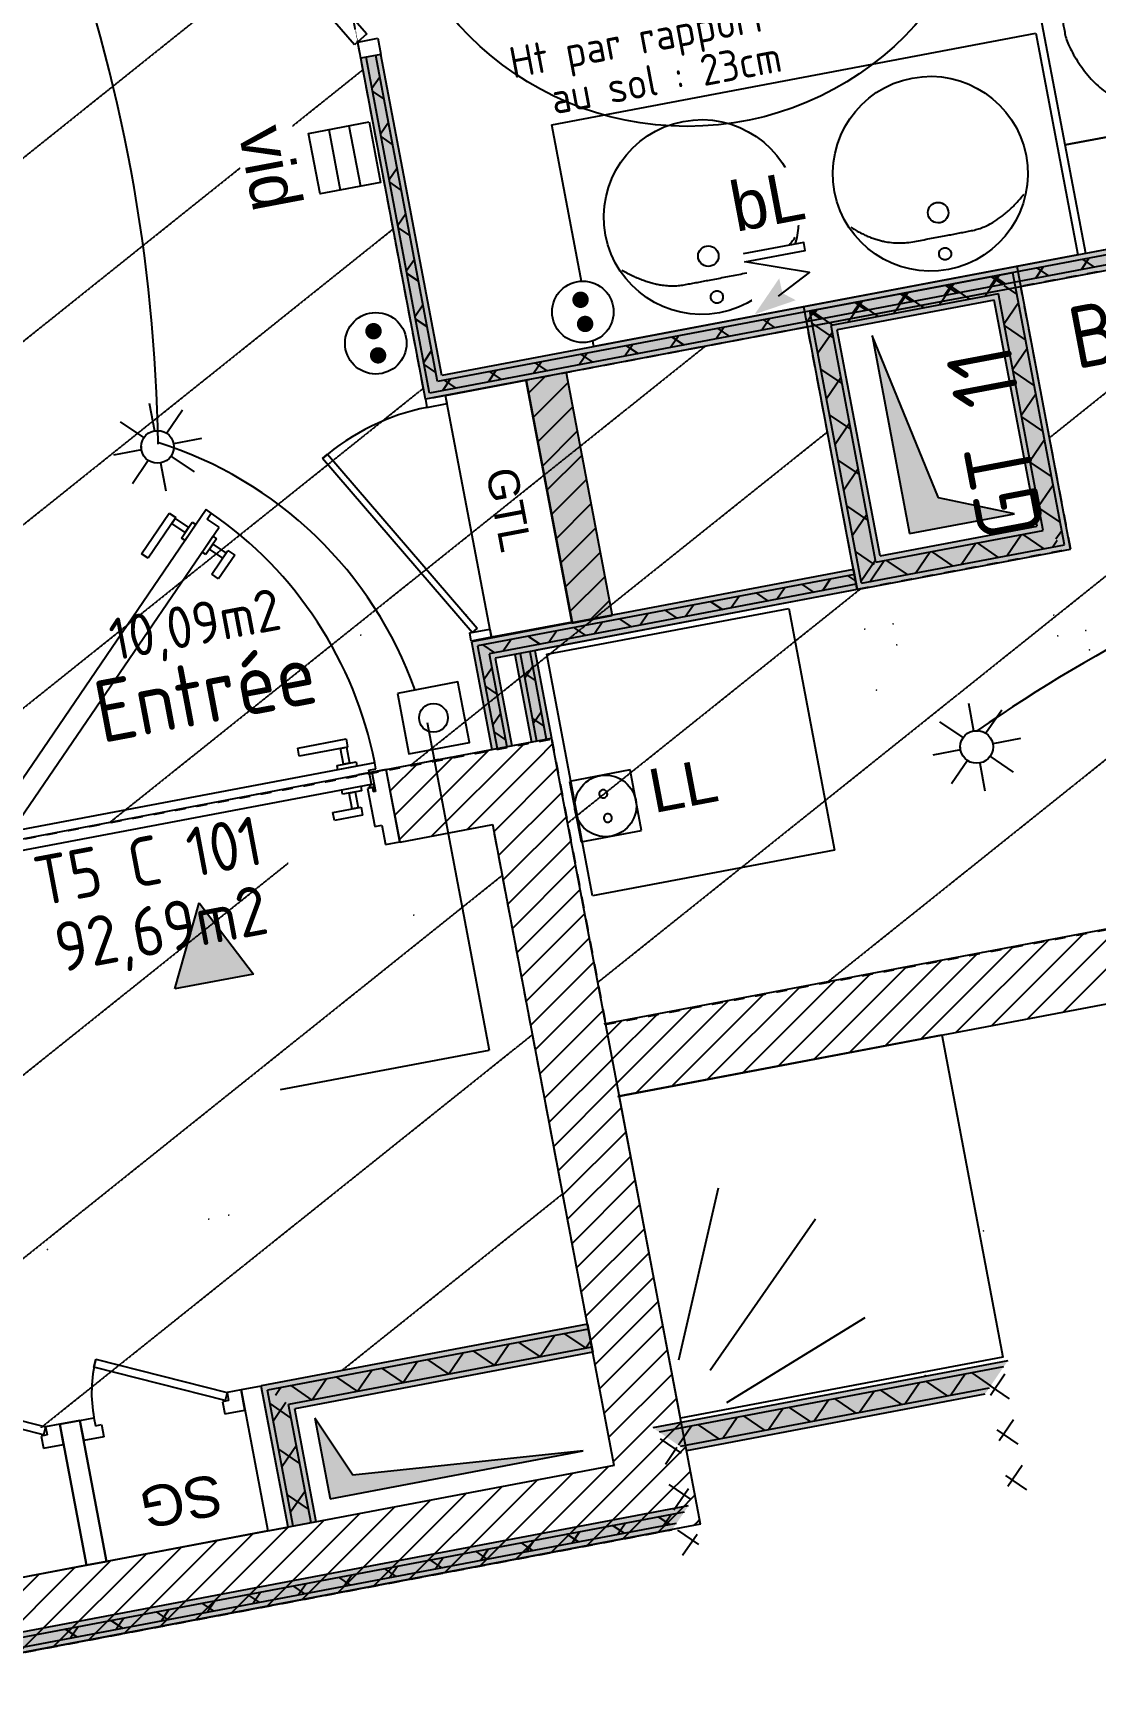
# Model space of a CAD drawing. Header units: centimetres. Extents: x 209280 to 319866, y -365283 to -277503.
# Drawn here: x 306407 to 308997, y -305272 to -301242 of the extents above; entities that cross this region are included whole.
import ezdxf

# ---------------------------------------------------------------- set-up
doc = ezdxf.new("R2010")
doc.units = ezdxf.units.CM
doc.linetypes.add('Style de ligne -1', pattern=[0.41664, 0.20828, -0.20836])
doc.layers.get('0').update_dxf_attribs({"color": 252})
for name, color, linetype, lineweight in [('0-PROJET-CLOISONS', 7, 'Continuous', 5), ('0-PROJET-DESSINS CRÉES', 7, 'Continuous', 9), ('0-PROJET-FAUX PLAFOND', 251, 'Style de ligne -1', 5), ('0-PROJET-Gaines', 7, 'Continuous', 13), ('0-PROJET-MENUISERIES INT', 7, 'Continuous', 5), ('0-PROJET-MUR BETON', 7, 'Continuous', 35), ('0-PROJET-NOMENCLATURE COMMERCIALE', 7, 'Continuous', 5), ('0-PROJET-SANITAIRES', 7, 'Continuous', 5), ('0-PROJET-TEXTE', 7, 'Continuous', 5), ('0-PROJET-TEXTE GAINES', 7, 'Continuous', 5), ('0-PROJET-TRAIT DE COUPE', 7, 'Continuous', 5), ('prlm-ELEC-CFA', 1, 'Continuous', 25), ('prlm-ELEC-CFO', 1, 'Continuous', 25)]:
    doc.layers.add(name, color=color, linetype=linetype, lineweight=lineweight)
doc.styles.add('Geneva', font='arial.ttf')
doc.styles.add('Helvetica', font='arial.ttf')
doc.styles.add('prlm-elec-cfa', font='comic.ttf', dxfattribs={"height": 12})
doc.styles.add('prlm-elec-cfo', font='comic.ttf', dxfattribs={"height": 12})
doc.styles.get("Standard").update_dxf_attribs({"font": 'isocp.shx', "height": 100})

# ---------------------------------------------------------------- blocks, each defined once
blk = doc.blocks.new('xi.BP')
at = {"layer": 'prlm-ELEC-CFO', "color": 0, "flags": 128}
blk.add_lwpolyline([(-7.5, -7.5), (7.5, -7.5), (7.5, 7.5), (-7.5, 7.5)], close=True, dxfattribs=at)
at = {"layer": 'prlm-ELEC-CFO', "color": 0}
blk.add_circle((0, 0), 3.5, dxfattribs=at)
blk = doc.blocks.new('xi.SPOT')
at = {"color": 0, "lineweight": 5}
blk.add_wipeout([(-4, 0), (-2.83, -2.83), (0, -4), (2.83, -2.83), (4, 0), (2.83, 2.83), (0, 4), (-2.83, 2.83)], dxfattribs=at).dxf.layer = 'prlm-ELEC-CFO'
at = {"layer": 'prlm-ELEC-CFO', "color": 0, "linetype": 'ByBlock', "lineweight": -2, "flags": 128}
for points in [[(0, 10.88), (0, 4)], [(-7.69, 7.69), (-2.83, 2.83)], [(7.69, 7.69), (2.83, 2.83)], [(-10.88, 0), (-4, 0)], [(4, 0), (10.88, 0)], [(-2.83, -2.83), (-7.69, -7.69)], [(0, -4), (0, -10.88)], [(2.83, -2.83), (7.69, -7.69)]]:
    blk.add_lwpolyline(points, dxfattribs=at)
at = {"layer": 'prlm-ELEC-CFO', "color": 0, "linetype": 'ByBlock', "lineweight": -2}
blk.add_circle((0, 0), 4, dxfattribs=at)
blk = doc.blocks.new('xi.BL')
at = {"color": 0, "lineweight": 5}
blk.add_wipeout([(-7.5, -7.5), (7.5, -7.5), (7.5, 7.5), (-7.5, 7.5)], dxfattribs=at).dxf.layer = 'prlm-ELEC-CFO'
at = {"layer": 'prlm-ELEC-CFO', "lineweight": 5}
blk.add_hatch(color=0, dxfattribs=at).paths.add_polyline_path([(-3, 6), (-0.1, 3.7), (0, 0), (7.5, 7.5)])
at = {"layer": 'prlm-ELEC-CFO', "color": 0}
blk.add_lwpolyline([(0.95, 4.23), (-7.5, 0), (7.5, -5.5), (-7.5, -5.5), (-7.5, -7.5), (7.5, -7.5)], dxfattribs=at)
blk = doc.blocks.new('xi.PCHD')
at = {"color": 0, "lineweight": 5}
blk.add_wipeout([(-7.5, -7.5), (7.5, -7.5), (7.5, 7.5), (-7.5, 7.5)], dxfattribs=at).dxf.layer = 'prlm-ELEC-CFO'
at = {"layer": 'prlm-ELEC-CFO', "color": 0, "linetype": 'ByBlock', "lineweight": 5, "const_width": 2}
for points in [[(-4, 0, 1), (-2, 0, 1)], [(2, 0, 1), (4, 0, 1)]]:
    blk.add_lwpolyline(points, format="xyb", close=True, dxfattribs=at)
at = {"layer": 'prlm-ELEC-CFO', "color": 0, "linetype": 'ByBlock', "lineweight": -2}
blk.add_circle((0, 0), 7.5, dxfattribs=at)
blk = doc.blocks.new('xi.PC')
at = {"color": 0, "lineweight": 5}
blk.add_wipeout([(-7.5, -7.5), (7.5, -7.5), (7.5, 7.5), (-7.5, 7.5)], dxfattribs=at).dxf.layer = 'prlm-ELEC-CFO'
at = {"layer": 'prlm-ELEC-CFO', "color": 0, "linetype": 'ByBlock', "lineweight": 5, "const_width": 2}
for points in [[(-4, 0, 1), (-2, 0, 1)], [(2, 0, 1), (4, 0, 1)]]:
    blk.add_lwpolyline(points, format="xyb", close=True, dxfattribs=at)
at = {"layer": 'prlm-ELEC-CFO', "color": 0, "linetype": 'ByBlock', "lineweight": -2}
blk.add_circle((0, 0), 7.5, dxfattribs=at)
blk = doc.blocks.new('xi.VID')
at = {"layer": 'prlm-ELEC-CFA', "color": 0, "linetype": 'ByBlock', "lineweight": -2, "flags": 128}
blk.add_lwpolyline([(-7.5, 7.5), (7.5, 7.5), (7.5, -7.5), (-7.5, -7.5)], close=True, dxfattribs=at)
at = {"layer": 'prlm-ELEC-CFA', "color": 0}
for points in [[(-7.5, 2.5), (7.5, 2.5)], [(-7.5, -2.5), (7.5, -2.5)]]:
    blk.add_lwpolyline(points, dxfattribs=at)

msp = doc.modelspace()

# ---------------------------------------------------------------- hatches: boundary and pattern name
at = {"layer": '0-PROJET-DESSINS CRÉES', "lineweight": 25}
for points in [[(308451.748, -301979.204), (308543.216, -302462.195), (308798.675, -302413.815), (308613.31, -302375.504)], [(306811.949, -303362.664), (306943.876, -303536.146), (306752.252, -303572.276)]]:
    msp.add_hatch(color=256, dxfattribs=at).paths.add_polyline_path(points)
at = {"layer": '0-PROJET-Gaines', "lineweight": 25}
msp.add_hatch(color=256, dxfattribs=at).paths.add_polyline_path([(307093.602, -304618.719), (307130.883, -304815.58), (307747.317, -304698.841), (307185.949, -304758.221)])

# ---------------------------------------------------------------- linework, layer by layer
at = {"lineweight": 25}
for p, q in [((307278.869, -301697.517), (307278.918, -301697.508)), ((307329.345, -301687.958), (307329.296, -301687.968)), ((307287.41, -301742.617), (307287.361, -301742.626)), ((307356.465, -301831.164), (307356.514, -301831.155)), ((308418.851, -301884.205), (308418.842, -301884.156)), ((308507.359, -301867.444), (308507.368, -301867.493)), ((308520.382, -301936.209), (308520.372, -301936.16)), ((308529.98, -301934.391), (308529.989, -301934.44)), ((308634.459, -302486.083), (308634.449, -302486.034)), ((308644.057, -302484.266), (308644.066, -302484.315)), ((308549.377, -302573.438), (308549.386, -302573.488)), ((308657.081, -302553.042), (308657.072, -302552.992)), ((307463.077, -302661.264), (307463.126, -302661.255)), ((308894.569, -302660.862), (308894.618, -302660.853)), ((308433.974, -302695.539), (308434.023, -302695.53)), ((308502.754, -302682.513), (308502.705, -302682.523)), ((308972.571, -302698.64), (308972.521, -302698.649)), ((307205.694, -302710.007), (307205.645, -302710.016)), ((308512.361, -302733.244), (308512.312, -302733.253)), ((308904.176, -302711.593), (308904.225, -302711.583)), ((308981.542, -302746.016), (308981.592, -302746.006)), ((308462.161, -302844.376), (308462.111, -302844.385)), ((307676.603, -302993.143), (307676.652, -302993.134)), ((306952.668, -303097.276), (306952.659, -303097.227)), ((307560.974, -303349.953), (307560.925, -303349.963)), ((307334.991, -303392.75), (307335.04, -303392.741)), ((308721.583, -303482.759), (308721.574, -303482.71)), ((308430.476, -303721.088), (308430.485, -303721.137)), ((307701.648, -304092.771), (307701.599, -304092.781)), ((306835.171, -304133.585), (306835.122, -304133.595)), ((306835.171, -304133.585), (306835.22, -304133.576)), ((306884.297, -304124.282), (306884.248, -304124.291)), ((308723.373, -304162.536), (308723.324, -304162.545)), ((308723.373, -304162.536), (308723.422, -304162.527)), ((306442.156, -304208.014), (306442.107, -304208.023)), ((306442.156, -304208.014), (306442.205, -304208.005)), ((307926.634, -304313.421), (307926.683, -304313.412)), ((308580.842, -304515.085), (308580.832, -304515.036)), ((308580.842, -304515.085), (308580.851, -304515.135)), ((307368.212, -304990.205), (307368.222, -304990.254))]:
    msp.add_line(p, q, dxfattribs=at)
for centre in [(307278.869, -301697.517), (307329.345, -301687.958), (307287.41, -301742.617), (307356.465, -301831.164), (308418.851, -301884.205), (308507.359, -301867.444), (308520.382, -301936.209), (308529.98, -301934.391), (308634.459, -302486.083), (308644.057, -302484.266), (308549.377, -302573.438), (308657.081, -302553.042), (307463.077, -302661.264), (308894.569, -302660.862), (308433.974, -302695.539), (308502.754, -302682.513), (308972.571, -302698.64), (307205.694, -302710.007), (308512.361, -302733.244), (308904.176, -302711.593), (308981.542, -302746.016), (308462.161, -302844.376), (307676.603, -302993.143), (306952.668, -303097.276), (307560.974, -303349.953), (307334.991, -303392.75), (308721.583, -303482.759), (308430.476, -303721.088), (307701.648, -304092.771), (306835.171, -304133.585), (306835.171, -304133.585), (306884.297, -304124.282), (308723.373, -304162.536), (308723.373, -304162.536), (306442.156, -304208.014), (306442.156, -304208.014), (307926.634, -304313.421), (308580.842, -304515.085), (308580.842, -304515.085), (307368.212, -304990.205)]:
    msp.add_circle(centre, 0.025, dxfattribs=at)
at = {"layer": '0-PROJET-CLOISONS', "lineweight": 25}
for p, q in [((305942.211, -305222.601), (308004.495, -304832.049)), ((305942.211, -305222.601), (308004.495, -304832.049)), ((305944.63, -305235.374), (307994.141, -304847.241)), ((305944.63, -305235.374), (307994.141, -304847.241)), ((305949.096, -305258.955), (307975.026, -304875.287)), ((305949.096, -305258.955), (307975.026, -304875.287)), ((307847.375, -304899.462), (307819.328, -304880.346)), ((307831.528, -304902.463), (307850.643, -304874.416)), ((307958.536, -304878.41), (307930.49, -304859.295)), ((307942.689, -304881.411), (307961.804, -304853.364)), ((305951.514, -305271.728), (307964.672, -304890.479)), ((307625.052, -304941.565), (307597.006, -304922.45)), ((307609.205, -304944.566), (307628.321, -304916.519)), ((307736.214, -304920.513), (307708.167, -304901.398)), ((307720.367, -304923.514), (307739.482, -304895.468)), ((307402.73, -304983.668), (307374.683, -304964.553)), ((307386.883, -304986.669), (307405.998, -304958.622)), ((307513.891, -304962.616), (307485.845, -304943.501)), ((307498.044, -304965.617), (307517.159, -304937.571)), ((307164.56, -305028.772), (307183.675, -305000.725)), ((307291.569, -305004.719), (307263.522, -304985.604)), ((307275.722, -305007.72), (307294.837, -304979.674)), ((306942.238, -305070.875), (306961.353, -305042.829)), ((307069.246, -305046.823), (307041.199, -305027.707)), ((307053.399, -305049.824), (307072.514, -305021.777)), ((307180.407, -305025.771), (307152.361, -305006.656)), ((306719.915, -305112.978), (306739.03, -305084.932)), ((306846.923, -305088.926), (306818.877, -305069.811)), ((306831.076, -305091.927), (306850.192, -305063.88)), ((306958.085, -305067.874), (306930.038, -305048.759)), ((306497.593, -305155.081), (306516.708, -305127.035)), ((306624.601, -305131.029), (306596.554, -305111.914)), ((306608.754, -305134.03), (306627.869, -305105.983)), ((306735.762, -305109.977), (306707.716, -305090.862)), ((306513.44, -305152.08), (306485.393, -305132.965))]:
    msp.add_line(p, q, dxfattribs=at)
msp.add_solid([(305951.514, -305271.728), (305942.211, -305222.601), (307964.672, -304890.479), (308004.495, -304832.049)], dxfattribs=at)
at = {"layer": '0-PROJET-DESSINS CRÉES', "lineweight": 25}
for p, q in [((307254.734, -301293.979), (307205.607, -301303.283)), ((307392.586, -302091.762), (307241.961, -301296.398)), ((307392.586, -302091.762), (307241.961, -301296.398)), ((307402.94, -302076.57), (307254.734, -301293.979)), ((307363.116, -302135), (307205.607, -301303.283)), ((307363.116, -302135), (307205.607, -301303.283)), ((307373.47, -302119.809), (307218.38, -301300.864)), ((307373.47, -302119.809), (307218.38, -301300.864)), ((307251.976, -301349.285), (307232.861, -301377.332)), ((308922.326, -301514.759), (309659.228, -301375.206)), ((307262.054, -301402.502), (307234.008, -301383.386)), ((307273.028, -301460.446), (307253.913, -301488.493)), ((307283.106, -301513.663), (307255.059, -301494.548)), ((308972.436, -301779.361), (308922.326, -301514.759)), ((307294.079, -301571.608), (307274.964, -301599.654)), ((307304.157, -301624.824), (307276.111, -301605.709)), ((309724.361, -301650.2), (307392.586, -302091.762)), ((309724.361, -301650.2), (307392.586, -302091.762)), ((309709.17, -301639.846), (307402.94, -302076.57)), ((309709.338, -301639.808), (308972.436, -301779.361)), ((307315.131, -301682.769), (307296.016, -301710.816)), ((309767.6, -301679.67), (307363.116, -302135)), ((309752.408, -301669.316), (307373.47, -302119.809)), ((309752.408, -301669.316), (307373.47, -302119.809)), ((309767.6, -301679.67), (308684.209, -301884.829)), ((307325.209, -301735.985), (307297.162, -301716.87)), ((307336.183, -301793.93), (307317.067, -301821.977)), ((308804.889, -301811.085), (308285.151, -301909.512)), ((308935.409, -302500.334), (308804.889, -301811.085)), ((308868.798, -301812.216), (308849.682, -301840.263)), ((308853.959, -301815.026), (308882.005, -301834.142)), ((308979.959, -301791.166), (308960.844, -301819.212)), ((308965.12, -301793.976), (308993.167, -301813.091)), ((307346.261, -301847.147), (307318.214, -301828.031)), ((308794.535, -301826.277), (308300.342, -301919.866)), ((308794.535, -301826.277), (308300.342, -301919.866)), ((308651.001, -301853.459), (308615.956, -301904.878)), ((308646.475, -301854.317), (308627.359, -301882.363)), ((308631.636, -301857.127), (308659.682, -301876.242)), ((308637.669, -301855.984), (308689.087, -301891.028)), ((308762.162, -301832.408), (308727.118, -301883.826)), ((308757.636, -301833.266), (308738.521, -301861.313)), ((308742.797, -301836.077), (308770.844, -301855.192)), ((308748.83, -301834.932), (308776.01, -301853.457)), ((308804.501, -301878.906), (308773.204, -301857.574)), ((308920.217, -302489.98), (308794.535, -301826.277)), ((308920.217, -302489.98), (308794.535, -301826.277)), ((308635.082, -301894.132), (307363.116, -302135)), ((308759.49, -301877.696), (308351.758, -301954.911)), ((308759.49, -301877.696), (308351.758, -301954.911)), ((308749.136, -301892.888), (308366.949, -301965.266)), ((308749.136, -301892.888), (308366.949, -301965.266)), ((308428.678, -301895.562), (308393.634, -301946.981)), ((308424.152, -301896.417), (308405.036, -301924.464)), ((308409.313, -301899.228), (308437.359, -301918.343)), ((308415.346, -301898.087), (308466.765, -301933.132)), ((308539.839, -301874.511), (308504.795, -301925.929)), ((308535.313, -301875.367), (308516.198, -301903.414)), ((308520.474, -301878.177), (308548.521, -301897.293)), ((308526.507, -301877.036), (308577.926, -301912.08)), ((308853.608, -302444.581), (308749.136, -301892.888)), ((308853.608, -302444.581), (308749.136, -301892.888)), ((308868.799, -302454.935), (308759.49, -301877.696)), ((308868.799, -302454.935), (308759.49, -301877.696)), ((308808.472, -301899.875), (308773.427, -301951.294)), ((307357.234, -301905.092), (307338.119, -301933.138)), ((307367.312, -301958.308), (307339.266, -301939.193)), ((308201.829, -301938.518), (308182.713, -301966.565)), ((308186.99, -301941.328), (308215.036, -301960.444)), ((308415.636, -302598.768), (308285.151, -301909.512)), ((308415.636, -302598.768), (308285.151, -301909.512)), ((308312.99, -301917.468), (308293.875, -301945.514)), ((308298.151, -301920.278), (308326.197, -301939.393)), ((308425.991, -302583.576), (308300.342, -301919.866)), ((308425.991, -302583.576), (308300.342, -301919.866)), ((308304.185, -301919.139), (308355.604, -301954.183)), ((308317.517, -301916.614), (308310.556, -301926.828)), ((307979.506, -301980.619), (307960.39, -302008.665)), ((307964.667, -301983.429), (307992.713, -302002.544)), ((308090.667, -301959.569), (308071.552, -301987.615)), ((308075.828, -301962.379), (308103.874, -301981.494)), ((308357.489, -301985.183), (308306.072, -301950.135)), ((308354.835, -301971.165), (308319.787, -302022.581)), ((308461.038, -302532.157), (308351.758, -301954.911)), ((308461.038, -302532.157), (308351.758, -301954.911)), ((308471.393, -302516.965), (308366.949, -301965.266)), ((308451.748, -301979.204), (308543.216, -302462.195)), ((308613.31, -302375.504), (308451.748, -301979.204)), ((308825.551, -301990.067), (308774.133, -301955.022)), ((307378.286, -302016.253), (307359.171, -302044.299)), ((307757.183, -302022.72), (307738.067, -302050.766)), ((307868.344, -302001.669), (307849.229, -302029.716)), ((307853.505, -302004.479), (307881.551, -302023.595)), ((308829.522, -302011.037), (308794.477, -302062.455)), ((307388.364, -302069.469), (307360.317, -302050.354)), ((307646.021, -302043.77), (307626.906, -302071.816)), ((307631.182, -302046.58), (307659.228, -302065.695)), ((307742.344, -302025.53), (307770.39, -302044.645)), ((308378.533, -302096.345), (308327.117, -302061.298)), ((307423.698, -302085.871), (307404.583, -302113.917)), ((307408.859, -302088.681), (307436.905, -302107.796)), ((307534.859, -302064.82), (307515.744, -302092.867)), ((307520.02, -302067.63), (307548.067, -302086.746)), ((307607.579, -302088.707), (307719.714, -302680.826)), ((307607.579, -302088.707), (307719.714, -302680.826)), ((307613.723, -302121.147), (307655.177, -302079.692)), ((307624.913, -302180.235), (307710.485, -302094.664)), ((307705.833, -302070.099), (307817.967, -302662.219)), ((307705.833, -302070.099), (307817.967, -302662.219)), ((308375.88, -302082.327), (308340.832, -302133.744)), ((308846.601, -302101.229), (308795.183, -302066.184)), ((308850.572, -302122.198), (308815.527, -302173.617)), ((307636.103, -302239.324), (307721.675, -302153.752)), ((308399.578, -302207.508), (308348.162, -302172.46)), ((308867.652, -302212.39), (308816.233, -302177.345)), ((307647.293, -302298.412), (307732.865, -302212.84)), ((308396.924, -302193.49), (308361.877, -302244.906)), ((308871.623, -302233.36), (308836.577, -302284.778)), ((307658.483, -302357.5), (307744.055, -302271.928)), ((308420.623, -302318.67), (308369.206, -302283.623)), ((308417.969, -302304.652), (308382.921, -302356.069)), ((308888.702, -302323.552), (308837.283, -302288.507)), ((307669.673, -302416.588), (307755.245, -302331.016)), ((308892.673, -302344.521), (308857.628, -302395.94)), ((308798.675, -302413.815), (308613.31, -302375.504)), ((307680.863, -302475.676), (307766.435, -302390.104)), ((308441.667, -302429.833), (308390.251, -302394.785)), ((308439.013, -302415.815), (308403.966, -302467.232)), ((308543.216, -302462.195), (308798.675, -302413.815)), ((308909.752, -302434.714), (308858.334, -302399.668)), ((307692.053, -302534.764), (307777.625, -302449.192)), ((308461.038, -302532.157), (308868.799, -302454.935)), ((308461.038, -302532.157), (308868.799, -302454.935)), ((308471.393, -302516.965), (308853.608, -302444.581)), ((308471.393, -302516.965), (308853.608, -302444.581)), ((308779.958, -302516.542), (308815.002, -302465.123)), ((308871.255, -302499.252), (308819.836, -302464.208)), ((308913.723, -302455.683), (308899.822, -302476.079)), ((308457.456, -302537.413), (308411.295, -302505.948)), ((308415.636, -302598.768), (308935.409, -302500.334)), ((308425.991, -302583.576), (308920.217, -302489.98)), ((308425.991, -302583.576), (308920.217, -302489.98)), ((308557.635, -302558.645), (308592.68, -302507.227)), ((308648.932, -302541.356), (308597.513, -302506.311)), ((308668.797, -302537.594), (308703.841, -302486.175)), ((308760.093, -302520.304), (308708.675, -302485.26)), ((308891.119, -302495.491), (308902.913, -302478.186)), ((307703.243, -302593.853), (307788.815, -302508.281)), ((308460.058, -302526.978), (308425.01, -302578.394)), ((308446.474, -302579.697), (308481.518, -302528.278)), ((308537.771, -302562.407), (308486.352, -302527.363)), ((308406.333, -302549.641), (307475.039, -302725.997)), ((308408.752, -302562.414), (307490.231, -302736.352)), ((308408.752, -302562.414), (307490.231, -302736.352)), ((308413.218, -302585.995), (307518.277, -302755.467)), ((308413.218, -302585.995), (307518.277, -302755.467)), ((307714.433, -302652.941), (307800.005, -302567.369)), ((308281.365, -302586.537), (308309.411, -302605.652)), ((308349.891, -302573.56), (308330.776, -302601.607)), ((308392.526, -302565.487), (308411.825, -302578.64)), ((308406.333, -302549.641), (308415.636, -302598.768)), ((308426.609, -302583.459), (308426.242, -302583.208)), ((308415.636, -302598.768), (307533.469, -302765.821)), ((308415.636, -302598.768), (307634.178, -302746.75)), ((307765.496, -302672.156), (307811.195, -302626.457)), ((308059.042, -302628.638), (308087.088, -302647.753)), ((308127.568, -302615.661), (308108.452, -302643.707)), ((308170.203, -302607.587), (308198.25, -302626.703)), ((308238.729, -302594.611), (308219.614, -302622.657)), ((307658.864, -302756.268), (308248.393, -302644.664)), ((307719.714, -302680.826), (307817.967, -302662.219)), ((307905.245, -302657.762), (307886.129, -302685.808)), ((307947.88, -302649.688), (307975.926, -302668.803)), ((308016.406, -302636.711), (307997.291, -302664.758)), ((308248.393, -302644.664), (308359.997, -303234.193)), ((307682.922, -302699.862), (307663.806, -302727.909)), ((307725.557, -302691.789), (307753.603, -302710.904)), ((307794.083, -302678.812), (307774.968, -302706.858)), ((307836.719, -302670.738), (307864.765, -302689.854)), ((307475.039, -302725.997), (307524.828, -302988.92)), ((307490.231, -302736.352), (307537.601, -302986.502)), ((307490.231, -302736.352), (307537.601, -302986.502)), ((307503.234, -302733.889), (307531.28, -302753.005)), ((307571.76, -302720.913), (307552.645, -302748.959)), ((307614.396, -302712.839), (307642.442, -302731.954)), ((307630.089, -302747.525), (307670.575, -302961.32)), ((307630.089, -302747.525), (307670.575, -302961.32)), ((307505.67, -302817.881), (307524.785, -302789.835)), ((307518.277, -302755.467), (307561.182, -302982.036)), ((307518.277, -302755.467), (307561.182, -302982.036)), ((307585.051, -302756.053), (307533.469, -302765.821)), ((307533.469, -302765.821), (307573.955, -302979.617)), ((307533.469, -302765.821), (307573.955, -302979.617)), ((307580.962, -302756.828), (307621.448, -302970.623)), ((307593.735, -302754.409), (307634.221, -302968.204)), ((307593.735, -302754.409), (307634.221, -302968.204)), ((307605.043, -302814.126), (307624.159, -302786.08)), ((307617.316, -302749.944), (307657.802, -302963.739)), ((307617.316, -302749.944), (307657.802, -302963.739)), ((307770.468, -303345.797), (307658.864, -302756.268)), ((307602.685, -302801.672), (307630.731, -302820.787)), ((307508.819, -302834.51), (307536.865, -302853.626)), ((307526.72, -302929.043), (307545.836, -302900.996)), ((307626.094, -302925.288), (307645.209, -302897.242)), ((307529.869, -302945.672), (307557.916, -302964.787)), ((307623.735, -302912.833), (307651.782, -302931.949)), ((307423.971, -303008.159), (306245.194, -303232.847)), ((308359.997, -303234.193), (307770.468, -303345.797)), ((306752.252, -303572.276), (306811.949, -303362.664)), ((306811.949, -303362.664), (306943.876, -303536.146)), ((306943.876, -303536.146), (306752.252, -303572.276))]:
    msp.add_line(p, q, dxfattribs=at)
msp.add_circle((308000.881, -300719.493), 750.014, dxfattribs=at)
for points in [[(307402.94, -302076.57), (307363.116, -302135), (307254.734, -301293.979), (307205.607, -301303.283)], [(309709.17, -301639.846), (309767.6, -301679.67), (307402.94, -302076.57), (307363.116, -302135)], [(308804.889, -301811.085), (308749.136, -301892.888), (308285.151, -301909.512), (308366.949, -301965.266)], [(308935.409, -302500.334), (308853.608, -302444.581), (308804.889, -301811.085), (308749.136, -301892.888)], [(308471.393, -302516.965), (308415.636, -302598.768), (308366.949, -301965.266), (308285.151, -301909.512)], [(307607.579, -302088.707), (307705.833, -302070.099), (307719.714, -302680.826), (307817.967, -302662.219)], [(308415.636, -302598.768), (308471.393, -302516.965), (308935.409, -302500.334), (308853.608, -302444.581)], [(308406.333, -302549.641), (308415.636, -302598.768), (307475.039, -302725.997), (307533.469, -302765.821)], [(307475.039, -302725.997), (307533.469, -302765.821), (307524.828, -302988.92), (307573.955, -302979.617)], [(307580.962, -302756.828), (307630.089, -302747.525), (307621.448, -302970.623), (307670.575, -302961.32)]]:
    msp.add_solid(points, dxfattribs=at)
at = {"layer": '0-PROJET-FAUX PLAFOND', "lineweight": 25}
for p, q in [((307363.116, -302135), (306950.171, -299954.473)), ((307137.443, -300943.35), (304744.893, -302857.391)), ((307210.982, -301331.667), (304818.421, -303245.717)), ((310321.125, -301526.445), (307783.349, -303556.667)), ((309767.607, -301679.708), (308813.225, -301860.206)), ((307284.521, -301719.985), (305129.19, -303444.25)), ((309509.62, -301728.5), (308883.561, -302229.348)), ((308813.225, -301860.206), (308935.201, -302500.373)), ((310394.956, -301914.529), (308342.989, -303556.103)), ((308294.086, -301958.7), (307363.116, -302135)), ((308415.844, -302598.728), (308294.086, -301958.7)), ((308294.086, -301958.7), (308294.086, -301958.7)), ((308045.048, -302005.861), (306593.759, -303166.892)), ((307358.06, -302108.302), (305861.475, -303305.571)), ((308342.807, -302214.803), (307326.044, -303028.213)), ((308935.201, -302500.373), (308415.844, -302598.728)), ((308423.693, -302597.242), (307709.81, -303168.349)), ((304865.468, -303494.194), (307670.903, -302962.904)), ((307670.903, -302962.904), (307802.622, -303658.437)), ((307757.947, -304390.054), (307527.211, -303171.67)), ((307028.707, -303266.083), (304961.767, -304919.635)), ((307550.689, -303295.645), (305694.071, -304780.94)), ((307802.622, -303658.437), (309109.792, -303410.887)), ((307624.228, -303683.963), (306426.375, -304642.246)), ((307697.767, -304072.28), (307158.678, -304503.552)), ((305951.511, -305271.711), (307964.669, -304890.462))]:
    msp.add_line(p, q, dxfattribs=at)
at = {"layer": '0-PROJET-Gaines', "lineweight": 25}
for p, q in [((307412.243, -302125.696), (307608.75, -302088.482)), ((307608.75, -302088.482), (307720.393, -302678.004)), ((307412.243, -302125.697), (307363.116, -302135)), ((307363.116, -302135), (307366.882, -302154.885)), ((307523.886, -302715.218), (307412.243, -302125.696)), ((307416.009, -302145.581), (307412.243, -302125.697)), ((307366.882, -302154.885), (307416.009, -302145.581)), ((307112.112, -302279.084), (307124.093, -302269.057)), ((307477.405, -302703.423), (307112.112, -302279.084)), ((307124.093, -302269.057), (307489.245, -302693.231)), ((307470.993, -302704.637), (307520.12, -302695.334)), ((307474.759, -302724.522), (307470.993, -302704.637)), ((307489.245, -302693.231), (307477.405, -302703.423)), ((307520.12, -302695.334), (307523.886, -302715.218)), ((307720.393, -302678.004), (307523.886, -302715.218)), ((307523.886, -302715.218), (307474.759, -302724.522)), ((307757.849, -304389.535), (306963.168, -304540.031)), ((307757.849, -304389.535), (307770.874, -304458.313)), ((307760.268, -304402.308), (306978.358, -304550.385)), ((307760.268, -304402.308), (306978.358, -304550.385)), ((307566.52, -304439), (307531.475, -304490.419)), ((307591.087, -304434.347), (307642.505, -304469.392)), ((307677.681, -304417.948), (307642.636, -304469.367)), ((307702.248, -304413.296), (307753.667, -304448.34)), ((307765.679, -304430.883), (307753.798, -304448.316)), ((306554.894, -304494.48), (306559.826, -304475.098)), ((306559.826, -304475.098), (306879.635, -304556.476)), ((307768.455, -304445.54), (307029.77, -304585.431)), ((307768.455, -304445.54), (307029.77, -304585.431)), ((307770.874, -304458.313), (307044.96, -304595.785)), ((307770.874, -304458.313), (307044.96, -304595.785)), ((307344.197, -304481.103), (307309.153, -304532.522)), ((307368.764, -304476.451), (307420.183, -304511.495)), ((307455.358, -304460.052), (307420.314, -304511.47)), ((307479.925, -304455.399), (307531.344, -304490.444)), ((308782.359, -304478.846), (307917.727, -304642.589)), ((306874.703, -304575.858), (306554.894, -304494.48)), ((307146.442, -304518.554), (307197.86, -304553.598)), ((307233.036, -304502.155), (307197.991, -304553.573)), ((307257.603, -304497.502), (307309.022, -304532.547)), ((308772.005, -304494.038), (307932.919, -304652.943)), ((308772.005, -304494.038), (307932.919, -304652.943)), ((308678.733, -304511.702), (308643.688, -304563.12)), ((308694.536, -304508.709), (308740.606, -304540.107)), ((308775.392, -304511.927), (308740.348, -304563.346)), ((306117.685, -304558.83), (306437.494, -304640.208)), ((306879.635, -304556.476), (306874.703, -304575.858)), ((306914.024, -304549.963), (306879.635, -304556.476)), ((306879.635, -304556.476), (306883.356, -304576.127)), ((306923.327, -304599.09), (306914.024, -304549.963)), ((307028.377, -304884.673), (306963.168, -304540.031)), ((307028.377, -304884.673), (306963.168, -304540.031)), ((307041.151, -304882.256), (306978.358, -304550.385)), ((307041.151, -304882.256), (306978.358, -304550.385)), ((307010.713, -304544.258), (306997.598, -304563.501)), ((307035.28, -304539.605), (307086.699, -304574.65)), ((307121.875, -304523.206), (307086.83, -304574.625)), ((308736.96, -304545.457), (307984.337, -304687.987)), ((308736.96, -304545.457), (307984.337, -304687.987)), ((308726.606, -304560.648), (307999.529, -304698.341)), ((308726.606, -304560.648), (307999.529, -304698.341)), ((308456.41, -304553.805), (308421.366, -304605.223)), ((308472.214, -304550.812), (308523.632, -304585.856)), ((308567.572, -304532.753), (308532.527, -304584.172)), ((308583.375, -304529.76), (308634.794, -304564.805)), ((308786.675, -304571.506), (308740.606, -304540.107)), ((306432.562, -304659.59), (306112.753, -304578.212)), ((306883.356, -304576.127), (306868.618, -304578.918)), ((306868.618, -304578.918), (306874.201, -304608.394)), ((306874.201, -304608.394), (306923.327, -304599.09)), ((307036.045, -304618.599), (306984.632, -304583.546)), ((307023.109, -304580.89), (306992.597, -304625.642)), ((307084.384, -304874.076), (307029.77, -304585.431)), ((307084.384, -304874.076), (307029.77, -304585.431)), ((307097.157, -304871.659), (307044.96, -304595.785)), ((308234.088, -304595.908), (308199.043, -304647.327)), ((308249.891, -304592.915), (308301.31, -304627.959)), ((308345.249, -304574.856), (308310.205, -304626.275)), ((308361.052, -304571.863), (308412.471, -304606.908)), ((306437.494, -304640.208), (306432.562, -304659.59)), ((306471.882, -304633.695), (306437.494, -304640.208)), ((306437.494, -304640.208), (306441.215, -304659.859)), ((306481.186, -304682.822), (306471.882, -304633.695)), ((306521.009, -304624.392), (306555.398, -304617.879)), ((306521.009, -304624.392), (306530.313, -304673.519)), ((306555.398, -304617.879), (306559.119, -304637.53)), ((306559.119, -304637.53), (306573.858, -304634.739)), ((306573.858, -304634.739), (306579.44, -304664.215)), ((307093.602, -304618.719), (307130.883, -304815.58)), ((307185.949, -304758.221), (307093.602, -304618.719)), ((308011.765, -304638.011), (307979.808, -304684.9)), ((308027.568, -304635.018), (308078.987, -304670.063)), ((308122.926, -304616.959), (308087.882, -304668.378)), ((308138.73, -304613.967), (308190.148, -304649.011)), ((308796.444, -304623.089), (308761.4, -304674.507)), ((306441.215, -304659.859), (306426.477, -304662.65)), ((306426.477, -304662.65), (306432.059, -304692.126)), ((306432.059, -304692.126), (306481.186, -304682.822)), ((306579.44, -304664.215), (306530.313, -304673.519)), ((307987.464, -304704.499), (307936.046, -304669.454)), ((308807.727, -304682.668), (308756.308, -304647.623)), ((307057.078, -304729.763), (307005.666, -304694.71)), ((307048.683, -304685.394), (307013.63, -304736.807)), ((307130.883, -304815.58), (307747.317, -304698.841)), ((307747.317, -304698.841), (307185.949, -304758.221)), ((307975.825, -304690.743), (307947.85, -304731.789)), ((308828.779, -304793.829), (308777.36, -304758.784)), ((308817.496, -304734.25), (308782.451, -304785.669)), ((307069.717, -304796.558), (307034.664, -304847.971)), ((308008.516, -304815.66), (307957.097, -304780.616)), ((308003.946, -304791.532), (307968.902, -304842.951)), ((307078.112, -304840.928), (307026.699, -304805.875)), ((307097.157, -304871.659), (307028.377, -304884.673)), ((306979.149, -304893.851), (306586.134, -304968.28)), ((308029.567, -304926.821), (307978.149, -304891.777)), ((308024.998, -304902.693), (307989.954, -304954.112)), ((306537.007, -304977.583), (306143.993, -305052.012))]:
    msp.add_line(p, q, dxfattribs=at)
at = {"layer": '0-PROJET-Gaines', "lineweight": 25, "flags": 128}
for points in [[(306914.024, -304549.963), (306979.149, -304893.851), (307028.276, -304884.547), (306963.151, -304540.66)], [(306471.882, -304633.695), (306521.009, -304624.392), (306586.134, -304968.28), (306537.007, -304977.583)], [(306471.882, -304633.695), (306537.007, -304977.583), (306586.134, -304968.28), (306521.009, -304624.392)]]:
    msp.add_lwpolyline(points, close=True, dxfattribs=at)
at = {"layer": '0-PROJET-Gaines', "lineweight": 25}
for centre, radius, start, end in [((307477.405, -302703.423), 559.914, 101.391419, 130.723601), ((306879.635, -304556.476), 330, 165.723601, 190.723601)]:
    msp.add_arc(centre, radius, start, end, dxfattribs=at)
for points in [[(307757.849, -304389.535), (307770.874, -304458.313), (306963.168, -304540.031), (307044.96, -304595.785)], [(308782.359, -304478.846), (308726.606, -304560.648), (307917.727, -304642.589), (307999.529, -304698.341)], [(307097.157, -304871.659), (307028.377, -304884.673), (307044.96, -304595.785), (306963.168, -304540.031)]]:
    msp.add_solid(points, dxfattribs=at)
at = {"layer": '0-PROJET-MENUISERIES INT', "lineweight": 25}
for p, q in [((307190.615, -301270.563), (306644.818, -300645.259)), ((306674.953, -300618.955), (307220.75, -301244.259)), ((307220.75, -301244.259), (307190.615, -301270.563)), ((307198.153, -301263.984), (307247.291, -301254.678)), ((307247.291, -301254.678), (307254.734, -301293.979)), ((307205.596, -301303.285), (307198.153, -301263.984)), ((307254.734, -301293.979), (307205.596, -301303.285)), ((306828.88, -302403.839), (306290.319, -303194.04)), ((306670.885, -302511.326), (306738.468, -302412.166)), ((306755.012, -302423.442), (306687.43, -302522.601)), ((306738.468, -302412.166), (306755.012, -302423.442)), ((306745.156, -302437.903), (306753.604, -302425.508)), ((306753.604, -302425.508), (306785.937, -302447.544)), ((306841.275, -302412.287), (306828.88, -302403.839)), ((306831.251, -302426.996), (306841.275, -302412.287)), ((306860.172, -302446.707), (306831.251, -302426.996)), ((306341.66, -303207.491), (306860.172, -302446.707)), ((306777.489, -302459.939), (306745.156, -302437.903)), ((306768.478, -302473.16), (306794.948, -302434.323)), ((306803.931, -302440.446), (306777.462, -302479.283)), ((306785.937, -302447.544), (306777.489, -302459.939)), ((306794.948, -302434.323), (306803.931, -302440.446)), ((306777.462, -302479.283), (306768.478, -302473.16)), ((306818.778, -302507.442), (306845.248, -302468.605)), ((306827.762, -302513.565), (306818.778, -302507.442)), ((306854.232, -302474.728), (306827.762, -302513.565)), ((306836.773, -302500.344), (306845.221, -302487.949)), ((306869.106, -302522.38), (306836.773, -302500.344)), ((306842.354, -302561.631), (306881.777, -302503.788)), ((306845.221, -302487.949), (306877.553, -302509.985)), ((306845.248, -302468.605), (306854.232, -302474.728)), ((306881.777, -302503.788), (306898.322, -302515.064)), ((306687.43, -302522.601), (306670.885, -302511.326)), ((306898.322, -302515.064), (306858.899, -302572.907)), ((306877.553, -302509.985), (306869.106, -302522.38)), ((306858.899, -302572.907), (306842.354, -302561.631)), ((307051.955, -302985.408), (307169.86, -302963.08)), ((307055.681, -303005.08), (307051.955, -302985.408)), ((307173.585, -302982.752), (307055.681, -303005.08)), ((307156.391, -302986.008), (307171.129, -302983.217)), ((307163.671, -303024.453), (307156.391, -302986.008)), ((307169.86, -302963.08), (307173.585, -302982.752)), ((307171.129, -302983.217), (307178.409, -303021.662)), ((307239.679, -303021.123), (306300.102, -303199.059)), ((307147.951, -303027.43), (307194.13, -303018.684)), ((307149.974, -303038.112), (307147.951, -303027.43)), ((307196.153, -303029.366), (307149.974, -303038.112)), ((307178.409, -303021.662), (307163.671, -303024.453)), ((307194.13, -303018.684), (307196.153, -303029.366)), ((307242.47, -303035.861), (307239.679, -303021.123)), ((307224.981, -303039.174), (307242.47, -303035.861)), ((307231.494, -303073.562), (307224.981, -303039.174)), ((307267.642, -303037.118), (307232.627, -303043.749)), ((307232.627, -303043.749), (307241.574, -303090.991)), ((307301.135, -303213.975), (307267.642, -303037.118)), ((306326.895, -303244.874), (307231.494, -303073.562)), ((307159.277, -303087.239), (307205.456, -303078.493)), ((307161.3, -303097.921), (307159.277, -303087.239)), ((307207.479, -303089.175), (307161.3, -303097.921)), ((307177.021, -303094.943), (307191.759, -303092.152)), ((307184.301, -303133.388), (307177.021, -303094.943)), ((307191.759, -303092.152), (307199.039, -303130.597)), ((307205.456, -303078.493), (307207.479, -303089.175)), ((307234.637, -303081.026), (307221.826, -303083.452)), ((307221.826, -303083.452), (307239.503, -303176.793)), ((307229.531, -303075.562), (307226.171, -303080.493)), ((307226.171, -303080.493), (307226.391, -303081.653)), ((307226.391, -303081.653), (307235.449, -303079.938)), ((307236.213, -303074.297), (307229.531, -303075.562)), ((307236.699, -303091.914), (307234.637, -303081.026)), ((307235.449, -303079.938), (307237.496, -303090.746)), ((307237.849, -303075.412), (307236.213, -303074.297)), ((307241.574, -303090.991), (307236.699, -303091.914)), ((307237.496, -303090.746), (307240.64, -303090.15)), ((307240.64, -303090.15), (307237.849, -303075.412)), ((307137.631, -303142.227), (307206.408, -303129.202)), ((307141.356, -303161.898), (307137.631, -303142.227)), ((307210.134, -303148.873), (307141.356, -303161.898)), ((307199.039, -303130.597), (307184.301, -303133.388)), ((307206.408, -303129.202), (307210.134, -303148.873)), ((307239.503, -303176.793), (307257.189, -303173.444)), ((307257.189, -303173.444), (307266.12, -303220.606)), ((307266.12, -303220.606), (307301.135, -303213.975))]:
    msp.add_line(p, q, dxfattribs=at)
msp.add_arc((306289.152, -303208.359), 968.799, 11.143509, 55.256382, dxfattribs=at)
at = {"layer": '0-PROJET-MUR BETON', "lineweight": 25}
for p, q in [((307798.495, -303657.572), (314531.03, -302382.574)), ((307798.495, -303657.572), (314531.03, -302382.574)), ((307831.987, -303834.429), (314564.522, -302559.431)), ((307831.987, -303834.429), (314564.522, -302559.431)), ((307267.735, -303037.609), (307670.575, -302961.32)), ((307299.991, -303207.939), (307517.649, -302990.281)), ((307378.347, -303199.861), (307604.346, -302973.862)), ((307473.67, -302998.61), (307670.575, -302961.32)), ((307635.064, -303013.422), (307673.216, -302975.27)), ((308033.494, -304877.691), (307670.575, -302961.32)), ((308033.494, -304877.691), (307670.575, -302961.32)), ((307277.611, -303089.762), (307344.256, -303023.118)), ((307288.801, -303148.851), (307430.953, -303006.699)), ((307395.067, -303013.495), (307375.416, -303017.217)), ((307465.044, -303183.443), (307635.064, -303013.422)), ((307267.735, -303037.609), (307198.56, -303050.71)), ((307301.228, -303214.466), (307267.735, -303037.609)), ((307530.377, -303188.388), (307684.406, -303034.358)), ((307541.567, -303247.476), (307695.596, -303093.446)), ((307552.757, -303306.564), (307706.786, -303152.535)), ((307301.228, -303214.466), (307527.211, -303171.67)), ((307301.228, -303214.466), (307527.211, -303171.67)), ((307823.139, -304734.298), (307527.211, -303171.67)), ((307823.139, -304734.298), (307527.211, -303171.67)), ((307563.947, -303365.652), (307717.977, -303211.623)), ((307575.137, -303424.74), (307729.167, -303270.711)), ((307586.327, -303483.829), (307740.357, -303329.799)), ((307597.517, -303542.917), (307751.547, -303388.887)), ((308830.361, -303645.358), (309056.36, -303419.36)), ((308917.058, -303628.94), (309143.057, -303402.941)), ((307608.707, -303602.005), (307762.737, -303447.975)), ((308570.271, -303694.614), (308796.27, -303468.615)), ((308656.968, -303678.195), (308882.967, -303452.197)), ((308743.665, -303661.777), (308969.663, -303435.778)), ((307619.897, -303661.093), (307773.927, -303507.064)), ((308396.878, -303727.451), (308622.877, -303501.452)), ((308483.575, -303711.032), (308709.573, -303485.034)), ((308136.788, -303776.706), (308362.786, -303550.708)), ((308223.485, -303760.288), (308449.483, -303534.289)), ((308310.181, -303743.869), (308536.18, -303517.871)), ((307631.087, -303720.181), (307785.117, -303566.152)), ((307963.395, -303809.543), (308189.393, -303583.545)), ((308050.091, -303793.125), (308276.09, -303567.126)), ((307642.277, -303779.269), (307796.307, -303625.24)), ((307815.378, -303746.725), (307929.303, -303632.8)), ((307826.568, -303805.813), (308016, -303616.381)), ((307876.698, -303825.962), (308102.696, -303599.963)), ((307804.188, -303687.637), (307842.606, -303649.218)), ((307653.467, -303838.358), (307807.497, -303684.328)), ((307664.657, -303897.446), (307818.687, -303743.416)), ((307675.847, -303956.534), (307829.877, -303802.504)), ((307687.037, -304015.622), (307841.067, -303861.593)), ((307698.227, -304074.71), (307852.257, -303920.681)), ((307709.418, -304133.798), (307863.447, -303979.769)), ((307720.608, -304192.887), (307874.637, -304038.857)), ((307731.798, -304251.975), (307885.827, -304097.945)), ((307742.988, -304311.063), (307897.017, -304157.033)), ((307754.178, -304370.151), (307908.207, -304216.122)), ((307765.368, -304429.239), (307919.397, -304275.21)), ((307776.558, -304488.327), (307930.587, -304334.298)), ((307787.748, -304547.416), (307941.777, -304393.386)), ((307798.938, -304606.504), (307952.967, -304452.474)), ((307810.128, -304665.592), (307964.157, -304511.562)), ((307821.318, -304724.68), (307975.347, -304570.651)), ((307858.127, -304758.149), (307986.537, -304629.739)), ((307899.918, -304786.636), (307997.727, -304688.827)), ((307823.139, -304734.298), (306094.863, -305061.301)), ((307823.139, -304734.298), (306094.863, -305061.301)), ((307496.408, -304979.312), (307722.352, -304753.368)), ((307583.086, -304962.912), (307809.03, -304736.968)), ((307669.765, -304946.511), (307858.127, -304758.149)), ((307941.709, -304815.124), (308008.917, -304747.915)), ((307236.373, -305028.512), (307462.317, -304802.569)), ((307323.051, -305012.112), (307548.995, -304786.168)), ((307409.73, -304995.712), (307635.673, -304769.768)), ((307756.443, -304930.111), (307899.918, -304786.636)), ((307063.016, -305061.313), (307288.96, -304835.369)), ((307149.695, -305044.912), (307375.638, -304818.969)), ((307843.121, -304913.711), (307941.709, -304815.124)), ((307929.8, -304897.311), (307983.499, -304843.611)), ((307983.499, -304843.611), (308020.107, -304807.003)), ((308033.494, -304877.691), (305951.494, -305271.621)), ((308033.494, -304877.691), (305951.494, -305271.621)), ((306802.981, -305110.513), (307028.925, -304884.569)), ((306889.66, -305094.113), (307115.603, -304868.169)), ((306976.338, -305077.713), (307202.282, -304851.769)), ((308016.478, -304880.911), (308025.29, -304872.099)), ((308025.29, -304872.099), (308031.298, -304866.091)), ((306629.625, -305143.313), (306855.568, -304917.37)), ((306716.303, -305126.913), (306942.247, -304900.97)), ((306456.268, -305176.114), (306682.212, -304950.17)), ((306542.946, -305159.714), (306768.89, -304933.77)), ((306196.233, -305225.314), (306422.177, -304999.371)), ((306282.911, -305208.914), (306508.855, -304982.97)), ((306369.589, -305192.514), (306595.533, -304966.57))]:
    msp.add_line(p, q, dxfattribs=at)
at = {"layer": '0-PROJET-SANITAIRES', "lineweight": 25}
for p, q in [((308922.326, -301514.759), (308606.005, -299844.448)), ((307671.402, -301465.971), (308850.446, -301242.686)), ((308850.446, -301242.686), (308952.785, -301783.081)), ((309659.228, -301375.206), (308922.326, -301514.759)), ((307773.742, -302006.366), (307671.402, -301465.971)), ((308952.785, -301783.081), (307773.742, -302006.366)), ((307980.324, -304476.854), (308077.331, -304057.715)), ((308057.352, -304502.092), (308313.423, -304133.243)), ((308097.555, -304580.372), (308435.076, -304373.611))]:
    msp.add_line(p, q, dxfattribs=at)
at = {"layer": '0-PROJET-SANITAIRES', "lineweight": 25, "flags": 128}
msp.add_lwpolyline([(308621.713, -303684.312), (308770.57, -304470.341), (307984.541, -304619.198), (307835.684, -303833.169)], close=True, dxfattribs=at)
at = {"layer": '0-PROJET-SANITAIRES', "lineweight": 25}
for centre, major_axis in [((308593.564, -301585.044), (44.192, -233.352)), ((308035.677, -301690.696), (44.192, -233.352)), ((308612.638, -301679.851), (-24.563, -4.652)), ((308052.59, -301785.912), (24.563, 4.652)), ((308629.517, -301780.264), (-14.738, -2.791)), ((308073.595, -301885.544), (14.738, 2.791))]:
    msp.add_ellipse(centre, major_axis=major_axis, ratio=1, dxfattribs=at)
msp.add_open_spline([(309554.466, -301090.731), (309566.881, -301156.285), (309535.861, -301279.775), (309457.304, -301362.557), (309281.474, -301395.856), (309105.643, -301429.154), (309002.257, -301380.828), (308928.232, -301277.232), (308813.292, -300670.3), (308698.352, -300063.368), (308729.372, -299939.879), (308807.929, -299857.096), (308983.76, -299823.798), (309159.59, -299790.499), (309262.976, -299838.826), (309337.001, -299942.422), (309448.837, -300532.965), (309554.466, -301090.731)], degree=2, knots=[0, 0, 0, 0.01726376, 0.03452751, 0.05179127, 0.15011635, 0.1673801, 0.18464386, 0.20190762, 0.50431594, 0.5215797, 0.53884345, 0.55610721, 0.65443229, 0.67169604, 0.6889598, 0.70622356, 1, 1, 1], dxfattribs=at)
for points in [[(308399.639, -301714.896), (308474.932, -301764.757), (308628.394, -301736.712), (308760.85, -301710.61), (308821.54, -301634.997)], [(308263.653, -301740.649), (308211.806, -301814.588), (308058.716, -301844.597), (307925.888, -301868.734), (307841.752, -301820.548)]]:
    msp.add_open_spline(points, degree=2, dxfattribs=at)
at = {"layer": '0-PROJET-TRAIT DE COUPE', "lineweight": 25}
for p, q in [((307367.782, -302923.183), (307518.686, -303721.407)), ((307010.267, -303817.691), (307518.739, -303721.564))]:
    msp.add_line(p, q, dxfattribs=at)
at = {"layer": 'prlm-ELEC-CFO', "lineweight": 25}
for p, q in [((307861.899, -303038.628), (307714.518, -303066.539)), ((307714.518, -303066.539), (307742.429, -303213.92)), ((307889.809, -303186.009), (307861.899, -303038.628)), ((307742.429, -303213.92), (307889.809, -303186.009))]:
    msp.add_line(p, q, dxfattribs=at)
msp.add_circle((307802.164, -303126.274), 75, dxfattribs=at)
for centre, start, end in [((307796.582, -303096.798), 100.723601, 280.723601), ((307796.582, -303096.798), 280.723601, 100.723601), ((307807.746, -303155.75), 100.723601, 280.723601), ((307807.746, -303155.75), 280.723601, 100.723601)]:
    msp.add_arc(centre, 10, start, end, dxfattribs=at)

# ---------------------------------------------------------------- block references
at = {"layer": 'prlm-ELEC-CFO', "xscale": 9.999999999999998, "yscale": 9.999999999999998, "zscale": 9.999999999999998, "rotation": 280.723601411399}
msp.add_blockref('xi.BP', (307382.743, -302911.575), dxfattribs=at)

# ---------------------------------------------------------------- texts
at = {"layer": '0-PROJET-DESSINS CRÉES', "lineweight": 25, "style": 'Helvetica'}
msp.add_text('GTL', height=75.6543, rotation=280.723601, dxfattribs=at).set_placement((307510.139, -302309.87))
at = {"layer": '0-PROJET-Gaines', "lineweight": 25, "insert": (306767.794, -304820.943), "char_height": 99.6583, "width": 556.52524, "attachment_point": 5, "rotation": 190.723601, "line_spacing_factor": 0.72537, "style": 'Geneva'}
msp.add_mtext('SG', dxfattribs=at)
at = {"layer": '0-PROJET-NOMENCLATURE COMMERCIALE', "lineweight": 25}
for s, p in [('T5 C 101', (306423.179, -303371.186)), ('92,69m2', (306472.965, -303532.904))]:
    msp.add_text(s, height=120, rotation=10.723601, dxfattribs=at).set_placement(p)
at = {"layer": '0-PROJET-TEXTE', "lineweight": 25}
for s, height, p in [('Ht par rapport', 75.6543, (307576.511, -301352.666)), ('au sol : 23cm', 75.6543, (307676.613, -301440.775)), ('Buanderie', 151.3086, (308948.948, -302062.055)), ('10,09m2', 102.1636, (306604.65, -302772.708)), ('Entrée', 151.3086, (306573.868, -302973.997))]:
    msp.add_text(s, height=height, rotation=10.723601, dxfattribs=at).set_placement(p)
at = {"layer": '0-PROJET-TEXTE GAINES', "lineweight": 25}
msp.add_text('GT 11', height=159.8524, rotation=100.723601, dxfattribs=at).set_placement((308874.297, -302456.508))
at = {"layer": 'prlm-ELEC-CFO', "lineweight": 25, "style": 'Geneva'}
msp.add_text('LL', height=106.5703, rotation=10.745291, dxfattribs=at).set_placement((307919.955, -303144.024))

# ---------------------------------------------------------------- next in the draw order: block references
at = {"layer": 'prlm-ELEC-CFO', "xscale": 9.999999999999998, "yscale": 9.999999999999998, "zscale": 9.999999999999998, "rotation": 280.723601411399}
for name, p in [('xi.PCHD', (307746.797, -301921.756)), ('xi.PC', (307242.217, -301998.37)), ('xi.SPOT', (306710.2, -302250.913)), ('xi.SPOT', (308706.586, -302982.342))]:
    msp.add_blockref(name, p, dxfattribs=at)

# ---------------------------------------------------------------- next in the draw order: texts
at = {"layer": 'prlm-ELEC-CFA', "lineweight": 20, "insert": (306984.13, -301570.871), "char_height": 120, "attachment_point": 5, "rotation": 280.723601, "line_spacing_factor": 0.8, "style": 'prlm-elec-cfa', "bg_fill": 3, "box_fill_scale": 1.1, "bg_fill_color": 256, "bg_fill_transparency": 0}
msp.add_mtext('vid', dxfattribs=at)
at = {"layer": 'prlm-ELEC-CFO', "lineweight": 20, "insert": (308196.43, -301652.285), "char_height": 120, "attachment_point": 5, "rotation": 10.723601, "line_spacing_factor": 0.8, "style": 'prlm-elec-cfo', "bg_fill": 3, "box_fill_scale": 1.1, "bg_fill_color": 256, "bg_fill_transparency": 0}
msp.add_mtext('bL', dxfattribs=at)

# ---------------------------------------------------------------- next in the draw order: linework, layer by layer
at = {"layer": 'prlm-ELEC-CFO'}
for centre, radius, start, end in [((302730.955, -302300.579), 3981.004, 0.814536, 20.111317), ((306418.363, -303171.686), 976.396, 19.630518, 72.566839), ((310975.591, -306225.267), 3989.667, 108.996343, 124.620069)]:
    msp.add_arc(centre, radius, start, end, dxfattribs=at)

# ---------------------------------------------------------------- next in the draw order: block references
at = {"layer": 'prlm-ELEC-CFA', "xscale": 9.999999999999998, "yscale": 9.999999999999998, "zscale": 9.999999999999998, "rotation": 280.723601411399}
msp.add_blockref('xi.VID', (307166.214, -301546.337), dxfattribs=at)
at = {"layer": 'prlm-ELEC-CFO', "xscale": 10, "yscale": 10, "zscale": 10, "rotation": 190.723601411399}
msp.add_blockref('xi.BL', (308225.315, -301840.023), dxfattribs=at)

doc.saveas('drawing.dxf')
